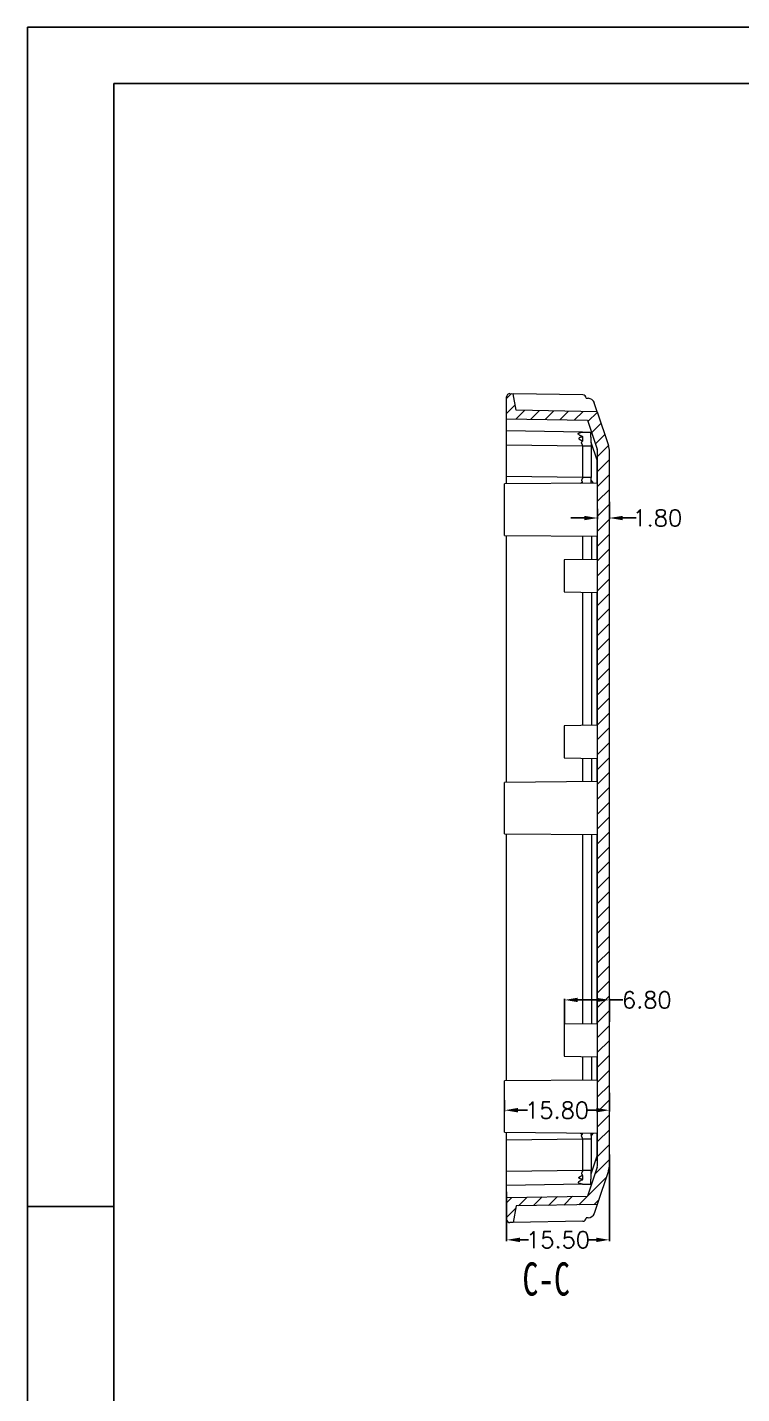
# Model space of a CAD drawing. Header units: inches. Extents: x 1153 to 3519, y 573 to 968.
# Drawn here: x 3016.2 to 3123.8, y 722.5 to 928.5 of the extents above; entities that cross this region are included whole.
import ezdxf

# ---------------------------------------------------------------- set-up
doc = ezdxf.new("R2010")
doc.units = ezdxf.units.IN
doc.layers.add('10', color=7, linetype='Continuous')
doc.styles.add('SLDTEXTSTYLE6', font='TXT', dxfattribs={"width": 0.7})
doc.styles.get("Standard").update_dxf_attribs({"font": 'txt', "bigfont": 'gbcbig.shx'})
doc.dimstyles.new('2.5', dxfattribs={"dimtxt": 2.5, "dimasz": 2, "dimexe": 0.18, "dimexo": 0.0625, "dimgap": 0.09, "dimtad": 0, "dimtih": 1, "dimtoh": 1, "dimzin": 0, "dimdsep": 46, "dimtxsty": 'Standard', "dimcen": 2, "dimadec": 0, "dimazin": 0, "dimtfac": 1, "dimtofl": 0, "dimtmove": 0, "dimatfit": 3, "dimfxl": 1, "dimtolj": 1, "dimtzin": 0, "dimarcsym": 0})

# ---------------------------------------------------------------- blocks, each defined once
blk = doc.blocks.new('*D146')
at = {"color": 0, "lineweight": -2, "transparency": 16777216}
for p, q in [((3088.1, 766.73), (3088.1, 765.05)), ((3103.9, 767.83), (3103.9, 765.05)), ((3090.1, 765.23), (3091.53, 765.23)), ((3101.9, 765.23), (3100.46, 765.23))]:
    blk.add_line(p, q, dxfattribs=at)
at = {"color": 0, "transparency": 16777216}
for points in [[(3090.1, 765.57), (3090.1, 764.9), (3088.1, 765.23)], [(3101.9, 765.57), (3101.9, 764.9), (3103.9, 765.23)]]:
    blk.add_solid(points, dxfattribs=at)
at = {"layer": 'Defpoints', "color": 0, "transparency": 16777216}
for p in [(3088.1, 766.79), (3103.9, 767.9), (3103.9, 765.23)]:
    blk.add_point(p, dxfattribs=at)
at = {"color": 0, "transparency": 16777216, "insert": (3096, 765.23), "char_height": 2.5, "attachment_point": 5}
blk.add_mtext('\\A1;15.80', dxfattribs=at)
blk = doc.blocks.new('*D147')
at = {"color": 0, "lineweight": -2, "transparency": 16777216}
for p, q in [((3103.9, 758.53), (3103.9, 745.51)), ((3088.4, 752.92), (3088.4, 745.51)), ((3090.4, 745.69), (3091.68, 745.69)), ((3101.9, 745.69), (3100.61, 745.69))]:
    blk.add_line(p, q, dxfattribs=at)
at = {"color": 0, "transparency": 16777216}
for points in [[(3090.4, 746.02), (3090.4, 745.35), (3088.4, 745.69)], [(3101.9, 746.02), (3101.9, 745.35), (3103.9, 745.69)]]:
    blk.add_solid(points, dxfattribs=at)
at = {"layer": 'Defpoints', "color": 0, "transparency": 16777216}
for p in [(3103.9, 758.59), (3088.4, 752.98), (3103.9, 745.69)]:
    blk.add_point(p, dxfattribs=at)
at = {"color": 0, "transparency": 16777216, "insert": (3096.15, 745.69), "char_height": 2.5, "attachment_point": 5}
blk.add_mtext('\\A1;15.50', dxfattribs=at)
blk = doc.blocks.new('*D148')
at = {"color": 0, "lineweight": -2, "transparency": 16777216}
for p, q in [((3097.1, 778.25), (3097.1, 782.04)), ((3099.1, 781.86), (3101.9, 781.86)), ((3103.9, 778.57), (3103.9, 782.04)), ((3103.9, 781.86), (3105.9, 781.86))]:
    blk.add_line(p, q, dxfattribs=at)
at = {"color": 0, "transparency": 16777216}
for points in [[(3099.1, 782.19), (3099.1, 781.53), (3097.1, 781.86)], [(3101.9, 782.19), (3101.9, 781.53), (3103.9, 781.86)]]:
    blk.add_solid(points, dxfattribs=at)
at = {"layer": 'Defpoints', "color": 0, "transparency": 16777216}
for p in [(3103.9, 781.86), (3097.1, 778.19), (3103.9, 778.5)]:
    blk.add_point(p, dxfattribs=at)
at = {"color": 0, "transparency": 16777216, "insert": (3109.53, 781.86), "char_height": 2.5, "attachment_point": 5}
blk.add_mtext('\\A1;6.80', dxfattribs=at)
blk = doc.blocks.new('*D149')
at = {"color": 0, "lineweight": -2, "transparency": 16777216}
for p, q in [((3102.1, 855.89), (3102.1, 854.34)), ((3103.9, 856.95), (3103.9, 854.34)), ((3100.1, 854.52), (3098.1, 854.52)), ((3105.9, 854.52), (3107.9, 854.52))]:
    blk.add_line(p, q, dxfattribs=at)
at = {"color": 0, "transparency": 16777216}
for points in [[(3100.1, 854.85), (3100.1, 854.18), (3102.1, 854.52)], [(3105.9, 854.85), (3105.9, 854.18), (3103.9, 854.52)]]:
    blk.add_solid(points, dxfattribs=at)
at = {"layer": 'Defpoints', "color": 0, "transparency": 16777216}
for p in [(3103.9, 857.01), (3102.1, 855.95), (3103.9, 854.52)]:
    blk.add_point(p, dxfattribs=at)
at = {"color": 0, "transparency": 16777216, "insert": (3111.11, 854.52), "char_height": 2.5, "attachment_point": 5}
blk.add_mtext('\\A1;1.80', dxfattribs=at)

msp = doc.modelspace()

# ---------------------------------------------------------------- hatches: boundary and pattern name
at = {"linetype": 'Continuous', "lineweight": 0}
h = msp.add_hatch(dxfattribs=at)
h.set_pattern_fill('ANSI31', color=4, scale=0.5, style=0)
edge = h.paths.add_edge_path(flags=0)
edge.add_line((3102.097, 864.524), (3102.097, 757.033))
edge.add_arc((3100.897, 757.033), 1.2, 341.66713, 360, ccw=False)
edge.add_line((3102.036, 756.656), (3100.59, 752.292))
edge.add_line((3100.59, 752.292), (3088.397, 752.079))
edge.add_line((3088.397, 752.079), (3088.397, 748.788))
edge.add_arc((3088.897, 748.788), 0.5, 180, 271)
edge.add_line((3088.905, 748.288), (3089.406, 748.296))
edge.add_line((3089.406, 748.296), (3089.862, 750.805))
edge.add_line((3089.862, 750.805), (3102.064, 751.018))
edge.add_line((3102.064, 751.018), (3103.744, 756.09))
edge.add_arc((3100.897, 757.033), 3, 341.66713, 360)
edge.add_line((3103.897, 757.033), (3103.897, 864.524))
edge.add_arc((3100.897, 864.524), 3, 0, 18.33287)
edge.add_line((3103.744, 865.468), (3102.064, 870.54))
edge.add_line((3102.064, 870.54), (3089.862, 870.753))
edge.add_line((3089.862, 870.753), (3089.406, 873.261))
edge.add_line((3089.406, 873.261), (3088.905, 873.27))
edge.add_arc((3088.897, 872.77), 0.5, 89, 180)
edge.add_line((3088.397, 872.77), (3088.397, 869.478))
edge.add_line((3088.397, 869.478), (3100.59, 869.265))
edge.add_line((3100.59, 869.265), (3102.036, 864.902))
edge.add_arc((3100.897, 864.524), 1.2, 0, 18.33287, ccw=False)

# ---------------------------------------------------------------- linework, layer by layer
for p, q in [((3016.166, 928.498), (3519.003, 928.498)), ((3016.166, 928.498), (3016.166, 572.957)), ((3029.178, 920.033), (3510.538, 920.033)), ((3029.178, 920.033), (3029.178, 581.422)), ((3029.178, 750.727), (3016.166, 750.727)), ((3016.166, 737.559), (3016.166, 572.957))]:
    msp.add_line(p, q)
at = {"color": 7, "linetype": 'Continuous', "lineweight": 15}
for p, q in [((3088.397, 869.478), (3088.397, 872.77)), ((3088.905, 873.27), (3089.406, 873.261)), ((3089.862, 870.753), (3089.406, 873.261)), ((3099.905, 873.078), (3089.406, 873.261)), ((3100.397, 872.569), (3100.397, 872.578)), ((3100.397, 872.569), (3100.688, 872.564)), ((3102.064, 870.54), (3101.62, 871.879)), ((3088.397, 869.478), (3100.59, 869.265)), ((3088.397, 867.679), (3088.397, 869.478)), ((3102.064, 870.54), (3089.862, 870.753)), ((3102.064, 870.54), (3103.744, 865.468)), ((3099.855, 867.479), (3088.397, 867.679)), ((3099.855, 867.479), (3101.182, 867.479)), ((3100.59, 869.265), (3102.036, 864.902)), ((3088.397, 865.557), (3099.855, 865.416)), ((3088.397, 860.786), (3088.397, 865.557)), ((3099.855, 865.416), (3101.147, 865.416)), ((3099.855, 865.416), (3099.855, 860.645)), ((3102.036, 863.228), (3101.147, 865.91)), ((3101.147, 865.91), (3101.147, 865.416)), ((3101.147, 865.416), (3101.147, 860.645)), ((3102.097, 757.033), (3102.097, 864.524)), ((3103.897, 757.033), (3103.897, 864.524)), ((3102.097, 859.779), (3088.097, 859.657)), ((3088.097, 851.901), (3088.097, 859.657)), ((3099.855, 860.645), (3088.397, 860.786)), ((3099.871, 859.759), (3099.853, 859.95)), ((3101.147, 860.645), (3099.855, 860.645)), ((3101.131, 859.77), (3101.147, 860.15)), ((3101.147, 860.15), (3101.147, 860.645)), ((3088.097, 851.901), (3102.097, 851.779)), ((3088.397, 814.659), (3088.397, 851.898)), ((3101.182, 851.787), (3101.182, 848.263)), ((3102.097, 848.279), (3097.097, 848.192)), ((3097.097, 848.192), (3097.097, 843.366)), ((3097.097, 843.366), (3102.097, 843.279)), ((3101.182, 843.295), (3101.182, 823.263)), ((3102.097, 823.279), (3097.097, 823.192)), ((3097.097, 823.192), (3097.097, 818.366)), ((3097.097, 818.366), (3102.097, 818.279)), ((3101.182, 818.295), (3101.182, 814.771)), ((3102.097, 814.779), (3088.097, 814.657)), ((3088.097, 806.901), (3088.097, 814.657)), ((3088.097, 806.901), (3102.097, 806.779)), ((3088.397, 769.659), (3088.397, 806.898)), ((3101.182, 806.787), (3101.182, 778.263)), ((3102.097, 778.279), (3097.097, 778.192)), ((3097.097, 778.192), (3097.097, 773.366)), ((3097.097, 773.366), (3102.097, 773.279)), ((3101.182, 773.295), (3101.182, 769.771)), ((3102.097, 769.779), (3088.097, 769.657)), ((3088.097, 761.901), (3088.097, 769.657)), ((3088.097, 761.901), (3102.097, 761.779)), ((3088.397, 760.771), (3099.855, 760.913)), ((3088.397, 756), (3088.397, 760.771)), ((3099.853, 761.607), (3099.871, 761.798)), ((3099.855, 760.913), (3099.855, 756.142)), ((3099.855, 760.913), (3101.147, 760.913)), ((3101.147, 761.407), (3101.134, 761.787)), ((3101.147, 761.407), (3101.147, 760.913)), ((3101.147, 760.913), (3101.147, 756.142)), ((3101.147, 755.648), (3102.036, 758.33)), ((3099.855, 756.142), (3088.397, 756)), ((3101.147, 756.142), (3099.855, 756.142)), ((3102.036, 756.656), (3100.59, 752.292)), ((3101.147, 755.648), (3101.147, 756.142)), ((3103.744, 756.09), (3102.064, 751.018)), ((3099.855, 754.079), (3088.397, 753.879)), ((3099.855, 754.079), (3101.182, 754.079)), ((3088.397, 752.079), (3088.397, 753.879)), ((3088.397, 752.079), (3100.59, 752.292)), ((3088.397, 748.788), (3088.397, 752.079)), ((3089.862, 750.805), (3089.406, 748.296)), ((3102.064, 751.018), (3089.862, 750.805)), ((3102.064, 751.018), (3101.62, 749.679)), ((3089.406, 748.296), (3088.905, 748.288)), ((3099.905, 748.48), (3089.406, 748.296)), ((3100.688, 748.993), (3100.397, 748.988)), ((3100.397, 748.988), (3100.397, 748.98))]:
    msp.add_line(p, q, dxfattribs=at)
at = {"color": 8, "linetype": 'Continuous', "lineweight": 15}
for p, q in [((3102.036, 859.778), (3102.036, 863.228)), ((3101.147, 860.15), (3101.446, 859.773)), ((3099.855, 851.798), (3099.855, 848.24)), ((3102.036, 848.278), (3102.036, 851.779)), ((3099.855, 843.318), (3099.855, 823.24)), ((3102.036, 823.278), (3102.036, 843.28)), ((3099.855, 818.318), (3099.855, 814.759)), ((3102.036, 814.778), (3102.036, 818.28)), ((3099.855, 806.798), (3099.855, 778.24)), ((3102.036, 778.278), (3102.036, 806.779)), ((3099.855, 773.318), (3099.855, 769.759)), ((3102.036, 769.778), (3102.036, 773.28)), ((3101.446, 761.784), (3101.147, 761.407)), ((3102.036, 758.33), (3102.036, 761.779))]:
    msp.add_line(p, q, dxfattribs=at)
at = {"color": 7, "linetype": 'Continuous', "lineweight": 15}
for centre, radius, start, end in [((3088.897, 872.77), 0.5, 89, 180), ((3099.897, 872.578), 0.5, 0, 89), ((3100.671, 871.564), 1, 18.33287, 89), ((3100.897, 864.524), 3, 0, 18.33287), ((3100.897, 864.524), 1.2, 0, 18.33287), ((3101.47, 862.959), 0.627, 0.24546, 25.40465), ((3101.47, 758.599), 0.627, 334.59535, 359.75454), ((3100.897, 757.033), 1.2, 341.66713, 0), ((3100.897, 757.033), 3, 341.66713, 0), ((3088.897, 748.788), 0.5, 180, 271), ((3099.897, 748.98), 0.5, 271, 360), ((3100.671, 749.993), 1, 271, 341.66713)]:
    msp.add_arc(centre, radius, start, end, dxfattribs=at)
for points, knots in [([(3088.397, 865.557), (3088.397, 865.788), (3088.397, 866.015), (3088.397, 866.486), (3088.397, 866.73), (3088.397, 867.386), (3088.397, 867.679), (3088.397, 867.679)], [0, 0, 0, 0, 0.25, 0.25, 0.5, 0.5, 1, 1, 1, 1]), ([(3099.851, 866.799), (3099.799, 866.819), (3099.7, 866.857), (3099.567, 866.915), (3099.454, 866.968), (3099.317, 867.044), (3099.205, 867.133), (3099.186, 867.226), (3099.221, 867.284), (3099.291, 867.333), (3099.369, 867.368), (3099.466, 867.401), (3099.57, 867.428), (3099.674, 867.45), (3099.757, 867.464), (3099.812, 867.473), (3099.847, 867.478), (3099.852, 867.479), (3099.855, 867.479)], [0, 0, 0, 0, 0.0742791, 0.1405471, 0.1990602, 0.2501947, 0.374919, 0.4355869, 0.5001583, 0.5570935, 0.6249704, 0.6727765, 0.7501825, 0.8231184, 0.8752154, 0.9219805, 0.9630891, 1, 1, 1, 1]), ([(3101.147, 865.91), (3101.147, 866.098), (3101.142, 866.286), (3101.126, 866.567), (3101.119, 866.663), (3101.106, 866.844), (3101.101, 866.927), (3101.091, 867.154), (3101.091, 867.275), (3101.103, 867.436), (3101.114, 867.479), (3101.133, 867.479)], [0, 0, 0, 0, 0.25, 0.25, 0.375, 0.375, 0.5, 0.5, 0.75, 0.75, 1, 1, 1, 1]), ([(3099.851, 866.799), (3099.834, 866.79), (3099.8, 866.773), (3099.745, 866.75), (3099.679, 866.725), (3099.601, 866.7), (3099.508, 866.673), (3099.421, 866.642), (3099.34, 866.602), (3099.279, 866.549), (3099.278, 866.479), (3099.328, 866.42), (3099.417, 866.354), (3099.524, 866.295), (3099.628, 866.24), (3099.707, 866.2), (3099.784, 866.158), (3099.83, 866.125), (3099.853, 866.109)], [0, 0, 0, 0, 0.0409004, 0.0820157, 0.123861, 0.186133, 0.2488939, 0.3189508, 0.3740908, 0.4404421, 0.4979243, 0.5521072, 0.6232393, 0.7487548, 0.8117331, 0.8744908, 0.9389093, 1, 1, 1, 1]), ([(3099.855, 865.416), (3099.854, 865.429), (3099.852, 865.456), (3099.841, 865.499), (3099.824, 865.547), (3099.795, 865.609), (3099.754, 865.684), (3099.712, 865.775), (3099.69, 865.867), (3099.705, 865.958), (3099.76, 866.041), (3099.821, 866.086), (3099.853, 866.109)], [0, 0, 0, 0, 0.0522359, 0.1110419, 0.1769368, 0.2502972, 0.377238, 0.5026359, 0.6357839, 0.7515099, 0.8688618, 1, 1, 1, 1]), ([(3099.853, 866.109), (3099.859, 866.169), (3099.871, 866.288), (3099.886, 866.439), (3099.89, 866.555), (3099.886, 866.641), (3099.875, 866.721), (3099.859, 866.773), (3099.851, 866.799)], [0, 0, 0, 0, 0.2518517, 0.5036175, 0.637691, 0.7526159, 0.8791653, 1, 1, 1, 1]), ([(3088.397, 859.659), (3088.397, 859.784), (3088.397, 860.168), (3088.397, 860.537), (3088.397, 860.786)], [0, 0, 0, 0, 0.3262551, 1, 1, 1, 1]), ([(3099.519, 859.756), (3099.53, 859.764), (3099.636, 859.833), (3099.751, 859.895), (3099.853, 859.95)], [0, 0, 0, 0, 0.1071775, 1, 1, 1, 1]), ([(3099.855, 860.645), (3099.854, 860.632), (3099.852, 860.605), (3099.841, 860.562), (3099.824, 860.515), (3099.795, 860.452), (3099.755, 860.377), (3099.713, 860.286), (3099.691, 860.194), (3099.705, 860.102), (3099.76, 860.019), (3099.821, 859.974), (3099.853, 859.95)], [0, 0, 0, 0, 0.0510528, 0.1094167, 0.1755726, 0.2498502, 0.3752518, 0.5005455, 0.6340894, 0.7501512, 0.8680764, 1, 1, 1, 1]), ([(3088.397, 760.771), (3088.397, 761.074), (3088.397, 761.442), (3088.397, 761.829), (3088.397, 761.898)], [0, 0, 0, 0, 0.82089192, 1, 1, 1, 1]), ([(3099.515, 761.801), (3099.527, 761.793), (3099.635, 761.724), (3099.75, 761.662), (3099.853, 761.607)], [0, 0, 0, 0, 0.11476194, 1, 1, 1, 1]), ([(3099.855, 760.913), (3099.854, 760.926), (3099.852, 760.953), (3099.841, 760.996), (3099.824, 761.044), (3099.795, 761.106), (3099.754, 761.182), (3099.712, 761.272), (3099.69, 761.364), (3099.705, 761.455), (3099.76, 761.539), (3099.821, 761.583), (3099.853, 761.607)], [0, 0, 0, 0, 0.0522409, 0.1110467, 0.1769361, 0.2502856, 0.377236, 0.5026454, 0.6357827, 0.7515141, 0.8688523, 1, 1, 1, 1]), ([(3099.855, 756.142), (3099.854, 756.129), (3099.852, 756.101), (3099.841, 756.058), (3099.825, 756.011), (3099.796, 755.948), (3099.755, 755.873), (3099.712, 755.782), (3099.691, 755.69), (3099.705, 755.599), (3099.76, 755.516), (3099.821, 755.471), (3099.853, 755.447)], [0, 0, 0, 0, 0.0522859, 0.1110807, 0.176872, 0.2500078, 0.3770621, 0.5027613, 0.6351529, 0.7511826, 0.868403, 1, 1, 1, 1]), ([(3088.397, 753.879), (3088.397, 753.879), (3088.397, 754.169), (3088.397, 754.825), (3088.397, 755.07), (3088.397, 755.542), (3088.397, 755.769), (3088.397, 756)], [0, 0, 0, 0, 0.5, 0.5, 0.75, 0.75, 1, 1, 1, 1]), ([(3099.855, 754.079), (3099.854, 754.079), (3099.852, 754.079), (3099.84, 754.081), (3099.821, 754.084), (3099.795, 754.088), (3099.752, 754.095), (3099.68, 754.108), (3099.58, 754.129), (3099.48, 754.156), (3099.385, 754.189), (3099.308, 754.224), (3099.241, 754.272), (3099.207, 754.329), (3099.223, 754.42), (3099.337, 754.516), (3099.499, 754.605), (3099.66, 754.68), (3099.784, 754.73), (3099.851, 754.757)], [0, 0, 0, 0, 0.0218936, 0.0449948, 0.0696672, 0.0962105, 0.1248663, 0.177401, 0.2498935, 0.3257475, 0.3749162, 0.4426022, 0.4995613, 0.5639617, 0.6248811, 0.7492227, 0.818836, 0.902162, 1, 1, 1, 1]), ([(3099.851, 754.757), (3099.836, 754.765), (3099.804, 754.781), (3099.748, 754.804), (3099.679, 754.829), (3099.598, 754.855), (3099.505, 754.885), (3099.419, 754.917), (3099.339, 754.958), (3099.28, 755.012), (3099.284, 755.081), (3099.334, 755.139), (3099.398, 755.187), (3099.475, 755.233), (3099.551, 755.275), (3099.631, 755.317), (3099.709, 755.358), (3099.786, 755.4), (3099.831, 755.432), (3099.853, 755.447)], [0, 0, 0, 0, 0.0371256, 0.0788902, 0.1255253, 0.1888573, 0.2522538, 0.3238537, 0.3778327, 0.4432171, 0.5015392, 0.5557488, 0.626064, 0.6815699, 0.7507436, 0.8130924, 0.875528, 0.9413009, 1, 1, 1, 1]), ([(3099.851, 754.757), (3099.857, 754.774), (3099.868, 754.807), (3099.879, 754.861), (3099.887, 754.924), (3099.89, 755.001), (3099.886, 755.117), (3099.871, 755.268), (3099.859, 755.388), (3099.853, 755.447)], [0, 0, 0, 0, 0.0801192, 0.1625387, 0.2475828, 0.3622512, 0.4968373, 0.7483708, 1, 1, 1, 1]), ([(3101.133, 754.079), (3101.114, 754.079), (3101.103, 754.12), (3101.094, 754.237), (3101.093, 754.286), (3101.093, 754.401), (3101.094, 754.467), (3101.1, 754.616), (3101.105, 754.7), (3101.118, 754.883), (3101.125, 754.98), (3101.142, 755.266), (3101.147, 755.457), (3101.147, 755.648)], [0, 0, 0, 0, 0.25, 0.25, 0.375, 0.375, 0.5, 0.5, 0.625, 0.625, 0.75, 0.75, 1, 1, 1, 1])]:
    msp.add_open_spline(points, degree=3, knots=knots, dxfattribs=at)
at = {"color": 8, "linetype": 'Continuous', "lineweight": 15}
msp.add_open_spline([(3102.039, 864.846), (3102.04, 864.829), (3102.043, 864.783), (3102.045, 864.482), (3102.043, 863.969), (3102.038, 863.478), (3102.036, 863.228)], degree=3, knots=[0, 0, 0, 0, 0.158028, 0.4358014, 0.7134095, 1, 1, 1, 1], dxfattribs=at)
msp.add_open_spline([(3102.042, 757.619), (3102.041, 757.823), (3102.039, 758.06), (3102.036, 758.33)], degree=3, dxfattribs=at)

# ---------------------------------------------------------------- texts
at = {"layer": '10', "color": 0, "insert": (3094.363, 742.291), "char_height": 5, "attachment_point": 2, "style": 'SLDTEXTSTYLE6'}
msp.add_mtext('C-C', dxfattribs=at)

# ---------------------------------------------------------------- dimensions: what is measured, and where the dimension line sits
for base, p1, p2, picture, middle in [((3103.897, 854.518), (3102.097, 855.949), (3103.897, 857.011), '*D149', (3111.112, 854.518)), ((3103.897, 781.859), (3097.097, 778.192), (3103.897, 778.504), '*D148', (3109.528, 781.859)), ((3103.897, 765.234), (3088.097, 766.792), (3103.897, 767.897), '*D146', (3095.997, 765.234)), ((3103.897, 745.688), (3088.397, 752.979), (3103.897, 758.595), '*D147', (3096.147, 745.688))]:
    dim = msp.add_linear_dim(base=base, p1=p1, p2=p2, dimstyle='2.5')
    dim.commit()
    dim.dimension.update_dxf_attribs({"geometry": picture, "text_midpoint": middle})

doc.saveas('drawing.dxf')
